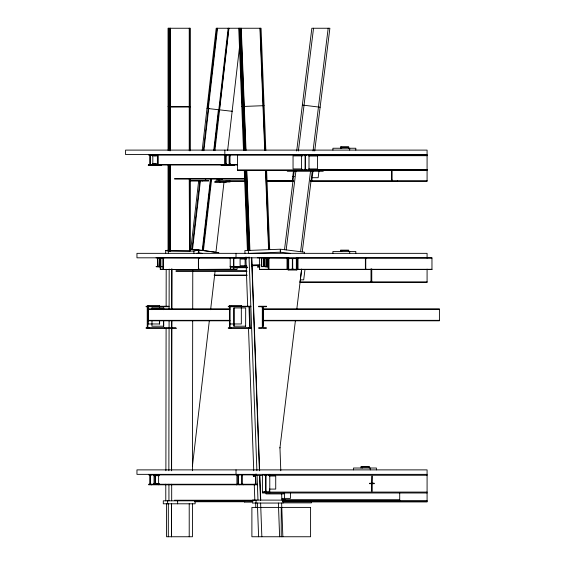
<?xml version="1.0" encoding="UTF-8"?>
<svg xmlns="http://www.w3.org/2000/svg" width="565" height="565" viewBox="0 0 565 565"><rect width="100%" height="100%" fill="white"/><g stroke="black" fill="none" stroke-linecap="round" stroke-linejoin="round"><path stroke-width="0.85" d="M166.576 503.796L166.555 536.75L192.453 536.75L192.453 503.796M168.306 536.75L168.321 503.796M168.935 250.613L168.935 164.472M168.935 150.41L168.928 28.25M170.256 250.895L170.256 164.761M170.256 150.7L170.256 28.25M171.541 536.75L171.548 503.796M189.24 178.83L189.55 250.966L189.55 178.9M189.24 150.707L189.24 28.25M230.209 266.157L230.209 266.666L245.097 266.666L245.097 266.157M230.209 258.608L230.209 258.134M233.514 266.666L233.889 266.108L233.889 266.666L233.889 258.099M245.097 258.608L245.097 258.099L156.032 257.817M255.557 474.353L255.557 474.89L148.651 474.89L148.651 474.353M282.896 500.59L283.129 499.538L285.021 499.509M287.027 258.113L257.358 257.817M308.349 154.577L308.716 155.883L317.481 155.883L317.481 168.928L308.716 168.928L308.349 170.51M165.884 470.73L166.103 328.23M166.138 306.237L166.195 269.293M168.857 470.73L169.09 321.026M169.105 309.578L169.168 269.067M171.456 470.73L171.689 320.927M171.711 309.472L171.774 268.94M171.612 470.73L171.838 320.955M171.859 309.5L171.922 268.968M192.453 470.73L192.686 320.743M192.707 309.472L192.764 270.706M202.277 181.04L202.312 180.447M427.084 269.159L427.084 282.507L299.987 282.507L301.611 269.314M190.765 249.681L198.703 180.616M202.143 150.686L216.204 28.25L261.065 28.25L265.832 150.424M217.002 28.25L207.779 108.48L206.995 108.409L208.188 108.522L203.336 150.693M191.952 249.765L199.897 180.645M209.085 108.664L208.308 108.558L217.539 28.25M192.474 249.843L200.427 180.659M203.873 150.643L208.704 108.593M202.235 250.514L210.47 178.858M213.711 150.643L218.436 109.483M218.832 109.525L228.168 28.25M210.992 178.879L202.75 250.585L199.325 250.337M214.234 150.65L218.959 109.561M219.354 109.596L228.698 28.25M211.656 178.879L203.421 250.599L215.929 252.329L223.966 182.375M214.905 150.65L228.959 28.25M227.617 150.65L239.864 43.985M192.411 466.266L209.29 321.075M210.611 309.705L215.081 271.214M279.936 447.946L295.424 320.503M296.787 309.281L301.675 269.039M293.454 171.131L292.232 181.04L267.323 181.04M284.506 249.709L294.266 170.651M296.696 150.982L311.852 28.25L329.875 28.25L314.726 150.961M286.173 249.914L295.954 170.687M298.384 150.989L313.54 28.25M300.594 251.693L310.595 170.687M313.031 150.989L328.187 28.25M302.261 251.898L312.283 170.722M313.045 170.609L311.703 181.506L427.084 181.506L427.084 150.106L125.585 150.106L125.585 154.577L427.084 154.577M304.302 253.65L304.478 252.174L280.685 249.236L280.318 252.195L249.292 253.41M304.973 269.484L303.695 279.852L300.439 279.852M319.013 170.792L318.159 177.707L311.421 177.707M155.311 155.742L155.672 155.163M154.965 163.85L154.386 164.479M218.874 180.016L218.252 180.687M296.343 269.526L292.712 269.11L292.663 258.982L293.327 258.311M291.71 258.311L292.38 258.982L292.331 269.11L288.701 269.526M205.378 179.783L205.208 180.256M308.998 170.51L308.998 154.577M152.818 164.479L152.818 155.114M229.143 164.479L229.143 155.114M230.004 164.479L230.004 155.114M154.047 484.254L154.047 474.89M241.488 484.254L241.488 474.89M242.35 484.254L242.35 474.89M249.73 327.749L248.974 306.724M255.535 484.205L255.437 476.38M308.942 155.509L427.084 155.559M253.403 474.939L253.395 476.154L253.855 476.38M199.085 269.3L198.393 268.552L198.393 258.819L199.085 258.071M199.226 269.3L198.541 268.552L198.541 258.819L199.226 258.071M265.515 258.099L266.207 258.848L266.207 265.917L265.515 266.666L264.427 266.666L263.912 266.108L263.912 258.657L264.427 258.099M264.568 266.666L264.053 266.108L264.053 258.657L264.568 258.099M263.219 266.666L263.883 266.108M265.373 266.666L266.066 265.917L266.066 258.848L265.373 258.099M305.453 155.834L306.195 155.085M304.33 169.811L305.079 169.069M288.701 259.06L289.45 258.311M292.663 259.06L293.405 258.311M291.639 269.526L292.38 268.778M295.594 269.526L296.343 268.778M265.995 475.751L266.737 475.01M264.872 491.776L265.621 491.034M155.693 474.939L155.333 475.518L155.693 484.205M249.624 306.724L250.288 327.799M226.191 155.114L226.191 164.479M225.569 164.479L225.569 155.114M154.895 163.709L154.754 164.479M147.889 306.724L147.889 327.799M147.239 327.799L147.239 306.724M230.096 306.724L230.096 327.799M229.447 327.799L229.63 305.707M150.389 474.89L150.389 484.254M149.767 484.254L149.767 474.89M238.543 474.89L238.543 484.254M237.914 484.254L237.914 474.89M150.375 155.114L150.375 164.479M149.746 164.479L149.746 155.114M253.904 474.918L253.607 476.274L255.585 476.38L256.072 484.254M158.214 258.099L157.847 258.608L158.214 266.666M157.345 266.666L157.713 266.157L157.345 258.099M162.656 269.3L163.059 268.763L163.059 258.608L162.656 258.071M163.603 258.071L163.2 258.608L163.2 268.763L163.603 269.3M165.686 253.508L165.686 250.535L168.306 251.121L193.887 251.121L198.809 249.907L218.846 252.661L215.364 252.407M196.309 253.494L198.732 252.901L198.809 249.907L190.257 249.214L198.781 249.885L198.654 252.88L202.115 253.353M154.407 484.254L154.994 483.626L154.994 475.518L154.407 474.89M301.809 155.883L302.183 154.577M305.962 155.085L305.453 155.601L305.453 169.302L305.962 169.811L308.349 169.811M263.361 306.724L262.697 307.388L262.697 327.135L263.106 327.749L266.39 327.799L266.39 328.258L258.636 328.258L258.636 327.799L261.913 327.749L262.322 327.135L262.322 307.388L261.659 306.724M266.645 475.01L265.995 475.659L265.995 491.126L266.398 491.727L269.208 491.776M233.02 269.3L233.599 268.763L233.514 258.099M259.533 266.623L257.358 266.948L259.971 266.948M165.686 250.535L168.222 250.267M168.052 164.457L168.052 250.599L170.566 250.959L170.566 164.832M244.08 150.396L242.668 106.488M241.799 106.524L264.081 105.655M251.411 265.041L259.985 264.703M251.439 265.783L260.013 265.451M283.107 501.438L284.873 501.43L282.514 501.466M282.888 500.131L284.647 500.131L252.414 500.074M283.016 500.364L284.788 500.385M189.24 106.764L169.761 106.827L168.052 106.439L170.566 106.827L168.928 106.46M169.761 106.827L190.363 106.834M340.455 146.971L348.739 146.971M237.681 155.114L148.623 155.114L148.623 154.577M302.183 155.085L308.349 155.085M237.54 155.198L301.526 155.198M308.998 155.198L427.084 155.269M308.907 155.693L427.084 155.693M152.536 155.862L153.398 155.862M226.254 155.883L224.58 155.883L224.58 163.709L226.254 163.709M229.425 155.862L230.287 155.862M302.96 155.883L293.051 155.883L293.051 168.928L301.809 168.928L302.183 170.51M152.536 163.73L153.398 163.73M229.425 163.73L230.287 163.73M237.498 164.479L148.623 164.479L148.623 165.015M237.512 165.015L148.284 165.015L148.284 165.383L161.632 165.383L161.632 165.015M308.977 169.585L427.084 169.585M237.54 169.888L301.526 169.888M302.183 169.811L304.563 169.811L305.079 169.302L305.079 155.601L304.563 155.085M308.998 169.888L427.084 169.888M302.183 170.326L308.349 170.326M427.084 170.51L237.54 170.51L237.54 154.577M287.274 170.694L323.251 170.694M292.811 176.379L294.506 176.379M174.599 178.533L244.913 178.533M217.25 178.971L216.678 178.971L222.603 178.992L221.911 178.992M174.599 179.084L244.92 179.084M391.651 179.938L392.025 179.938M190.405 180.447L208.655 180.447L208.612 181.04L190.137 181.04M267.302 180.447L292.303 180.447M245.09 180.687L215.964 180.687L215.964 181.506M267.16 180.687L293.638 180.687M310.383 180.652L427.084 180.687M225.626 181.224L230.019 181.224M310.39 181.414L397.52 181.414L397.52 180.913M245.203 181.506L214.827 181.506L214.799 182.439L226.014 182.439L226.014 181.506M267.146 181.506L293.638 181.506M226 181.972L230.019 181.972L230.019 181.04M340.455 250.21L348.739 250.21M168.052 250.599L190.363 250.966L190.363 178.9M163.907 257.958L159.591 257.958L159.591 266.807L160.128 266.807L160.128 257.958M265.536 257.958L268.1 257.958L268.1 266.807L265.536 266.807M287.027 257.958L287.769 257.958L287.769 269.413L287.027 269.413M288.701 257.958L287.959 257.958L287.959 269.879L288.701 269.879M296.343 257.958L297.084 257.958L297.084 269.879L296.343 269.879M298.016 257.958L297.275 257.958L297.275 269.413L298.016 269.413M298.016 258.071L431.964 258.071M288.701 258.311L296.343 258.311M163.68 258.558L160.651 258.558L160.651 266.758M265.818 258.558L267.987 258.558L267.987 266.758L265.818 266.758M233.514 258.657L233.889 258.657M263.219 258.099L264.053 258.657M365.386 258.819L365.76 258.819M246.566 259.024L240.104 259.024L240.104 265.705L246.785 265.705M264.053 266.108L263.735 258.657M160.361 266.666L156.032 266.666L160.361 266.948M160.517 266.666L163.68 266.758M263.361 266.666L261.588 266.666L261.588 258.099M236.219 266.807L230.351 266.807L230.351 269.413L237.053 269.413L237.053 267.655M245.097 266.948L230.209 266.948L230.209 257.817M235.407 267.04L245.097 267.04M235.407 267.132L247.668 267.132L247.668 267.69L235.407 267.69L235.407 266.948M365.386 268.552L365.76 268.552M259.406 269.3L287.027 269.3M298.016 269.3L431.964 269.3M165.453 269.413L160.262 269.413L160.262 257.958M265.705 269.413L268.961 269.413L268.961 257.958L268.276 257.958L268.276 269.413M175.99 270.805L246.51 270.805M175.99 271.235L247.06 271.235M214.206 275.049L247.018 275.049M214.206 275.423L247.018 275.423M371.014 281.123L371.763 281.123M300.064 281.871L427.084 281.871M168.886 306.265L146.081 306.265L146.081 306.724L168.886 306.724M151.929 307.946L163.709 307.946L163.709 309.684L163.638 307.946M262.697 307.946L263.445 307.946L263.445 326.203L262.697 326.203M147.917 308.878L229.92 308.878M263.445 308.878L439.415 308.878L439.415 320.8L263.445 320.8M229.849 309.345L148.348 309.345L148.348 320.334L229.849 320.334M263.445 309.345L439.415 309.345M263.445 320.334L439.415 320.334M147.917 320.8L229.92 320.8M163.638 326.203L163.638 320.991L163.709 326.203L151.929 326.203L151.999 320.991M245.697 326.203L233.924 326.203L233.924 307.946L245.697 307.946L245.627 326.203M175.786 327.799L146.081 327.799L146.081 328.258L176.654 328.258M361.049 466.747L369.333 466.747M427.084 474.353L136.956 474.353L136.963 469.882L427.084 469.882L427.084 501.932L312.155 501.932L312.155 501.565M262.407 475.01L269.208 475.01M269.773 475.264L427.084 475.264M253.141 475.476L262.16 475.476M268.262 475.476L270.006 475.476M153.765 475.638L154.626 475.638M159.478 475.659L155.262 475.659L155.121 474.89M238.592 475.659L236.919 475.659L236.919 483.485L238.592 483.485M241.771 475.638L242.632 475.638M153.765 483.506L154.626 483.506M159.478 483.485L155.262 483.485L155.121 484.254M241.771 483.506L242.632 483.506M262.407 491.776L265.218 491.727L265.621 491.126L265.621 475.659L264.971 475.01M269.773 492.08L427.084 492.08M262.407 492.433L269.208 492.433M427.084 492.991L262.407 492.991L262.407 474.353M282.041 498.394L290.438 498.394L290.438 493.174M282.839 499.884L399.709 499.933M174.43 500.23L254.999 500.23M284.591 500.195L399.709 500.195M282.352 500.534L284.117 500.534M282.578 500.583L427.084 500.625M194.706 500.731L244.567 500.731M253.247 500.816L163.292 500.816L163.292 503.796L195.116 503.796L195.08 500.816M244.384 500.908L252.943 501M310.997 501.466L396.891 501.466M284.583 501.565L427.084 501.565M284.583 501.656L311.414 501.656M194.706 501.748L244.723 501.748M282.514 501.748L311.414 501.748M252.725 502.123L244.384 502.123L244.384 500.816M283.093 502.864L311.414 502.864L311.414 501.565M252.414 503.055L283.093 503.055L283.093 500.074M283.15 500.173L284.908 500.173M283.107 500.597L284.873 500.604M193.329 249.899L195.045 250.027M208.308 108.558L232.137 111.298L231.339 111.22M302.367 105.034L320.122 107.223M290.516 253.452L280.318 252.195L280.205 249.214L244.878 250.599L244.991 253.579M234.383 269.3L233.804 268.763L233.804 266.228M154.386 155.114L154.965 155.742M206.133 180.447L205.702 179.783M154.895 155.883L154.754 155.114M229.447 306.724L229.701 307.388M219.771 180.638L219.389 180.016M155.672 164.429L155.311 163.85M304.33 155.085L305.079 155.834M305.453 169.069L306.195 169.811M295.594 258.311L296.343 259.06M291.639 258.311L292.38 259.06M292.663 268.778L293.405 269.526M288.701 268.778L289.45 269.526M264.872 475.01L265.621 475.751M265.995 491.034L266.737 491.776M263.361 258.099L263.883 258.657M266.616 170.616L269.703 249.624M260.26 28.25L265.02 150.459M265.811 170.651L268.891 249.659M259.942 28.25L264.717 150.467M265.501 170.658L268.587 249.666M241.255 28.25L246.015 150.318M246.806 170.51L249.921 250.401M240.951 28.25L245.711 150.332M246.495 170.524L249.61 250.415M240.45 28.25L245.21 150.354M246.001 170.545L249.116 250.429M239.617 28.25L244.384 150.382M245.175 170.574L248.43 253.445M239.313 28.25L242.371 106.503M244.864 170.588L247.979 250.479M238.741 28.25L243.508 150.417M244.299 170.609L247.413 250.5M257.372 503.055L258.615 536.75M280.798 470.751L279.965 448.094A3.729 3.729 0 0 1 279.986 447.508M281.653 493.923L281.879 500.074M281.617 503.055L282.853 536.75M278.39 503.055L279.626 536.75M251.799 257.725L259.653 470.73M259.829 475.476L260.733 500.074M251.566 257.732L259.413 470.73M259.589 475.476L260.5 500.074M260.613 503.055L261.849 536.75M249.017 256.948L256.898 470.73M257.075 475.476L257.979 500.074M255.655 503.055L255.818 507.37M245.867 257.061L247.682 306.301M248.494 328.286L253.749 470.73M254.243 484.254L254.829 500.074M254.328 484.254L254.349 484.791M247.802 306.265L247.816 306.724M248.48 327.799L248.494 328.258M171.682 484.212L171.689 500.816M168.928 484.212L168.942 500.816M165.778 484.212L165.785 500.816M427.084 258.036L427.084 253.346L136.956 253.346L136.963 257.817L431.964 257.817L431.964 269.554L298.016 269.554L298.016 257.817M399.709 492.97L399.709 501.565M392.025 170.242L392.025 180.687M391.651 170.242L391.651 180.687M376.417 469.882L376.417 468.018L353.506 468.018L353.506 469.882M372.088 483.675L372.088 491.338L371.714 491.338L371.714 483.675M371.763 268.848L371.763 281.871M371.014 268.848L371.014 281.871M370.301 468.018L370.301 469.882M369.333 468.018L369.333 466.895L361.049 466.895L361.049 468.018M365.76 258.071L365.76 269.3M365.386 258.071L365.386 269.3M362.306 466.895L362.306 468.018M355.816 150.106L355.816 148.242L332.912 148.242L332.912 150.106M355.816 253.346L355.816 251.474L332.912 251.474L332.912 253.346M349.707 148.242L349.707 150.106M349.707 251.474L349.707 253.346M348.739 148.242L348.739 147.119L340.455 147.119L340.455 148.242M348.739 251.474L348.739 250.352L340.455 250.352L340.455 251.474M341.705 147.119L341.705 148.242M341.705 250.352L341.705 251.474M323.251 170.51L323.251 171.16L287.274 171.16L287.274 170.51M301.526 154.577L301.526 170.51M296.343 257.817L296.343 270.021L288.701 270.021L288.701 257.817M287.027 257.817L287.027 269.554L259.406 269.554L259.406 257.817M284.591 493.09L284.583 501.748M284.329 499.933L284.329 501.565M283.559 492.991L283.559 493.923L265.995 493.923L265.995 492.991M281.236 507.405L281.236 536.75M269.773 474.353L269.773 492.991M269.208 474.353L269.434 476.005L275.727 476.034L275.727 489.078L269.434 489.106L269.208 492.991M267.817 258.558L267.817 266.758M267.415 257.958L267.415 266.807M262.88 307.946L262.88 326.203M261.729 258.099L261.729 266.666M256.051 473.979L256.051 475.476M256.051 500.074L256.051 503.055M247.329 257.259L247.329 257.817M246.884 267.132L246.884 267.69M246.545 257.259L246.545 257.817M246.495 267.132L246.495 267.69M246.149 257.259L246.149 257.817M245.097 257.817L245.097 267.132M243.473 484.254L243.473 484.791M239.652 474.353L239.652 474.89M239.652 484.254L239.652 484.791M236.799 474.353L236.799 474.89M236.799 484.254L236.799 484.791M236.587 474.353L236.587 474.89M236.587 484.254L236.587 484.791M236.015 253.346L236.015 257.817M236.015 469.882L236.015 474.353M235.407 257.259L235.407 257.817M234.539 165.015L234.539 165.383L221.19 165.383L221.19 165.015M233.995 307.946L233.995 326.203M231.255 306.265L231.255 306.724M231.255 327.799L231.255 328.258M231.191 165.383L221.473 165.383M227.307 154.577L227.307 155.114M227.307 164.479L227.307 165.015M226.961 165.015L226.961 165.383M224.842 150.106L224.842 154.577M224.453 154.577L224.453 155.114M224.453 164.479L224.453 165.015M224.241 154.577L224.241 155.114M224.241 164.479L224.241 165.015M219.813 181.506L219.813 182.439M193.887 251.121L193.887 253.346M190.363 150.777L190.363 28.25L168.052 28.25L168.052 150.389M189.55 28.25L189.55 150.777M189.219 503.796L189.219 536.75M177.636 500.816L177.636 503.796M171.456 503.796L171.456 536.75M170.566 28.25L170.566 150.77M169.761 28.25L169.761 150.77M169.768 164.479L169.761 250.959M168.624 28.25L168.624 150.339M168.624 164.401L168.624 250.542M168.306 251.121L168.306 253.346M167.628 500.816L167.628 503.796M164.472 306.265L164.472 306.724M164.472 327.799L164.472 328.258M161.35 165.383L151.533 165.383M160.799 257.958L160.799 269.413M159.627 309.189L159.627 305.707L147.705 305.707L147.705 323.971L159.627 323.971L159.627 320.489M159.415 305.707L159.415 309.189M159.415 320.489L159.415 323.971M158.617 475.659L158.617 483.485M158.603 484.254L158.603 484.791M157.388 155.883L157.388 163.709M154.061 165.015L154.061 165.383M153.892 155.114L154.033 155.883L158.249 155.883L158.249 163.709L154.033 163.709L153.892 164.479M151.999 307.946L151.929 309.684M151.695 154.577L151.695 155.114M151.695 164.479L151.695 165.015M151.717 474.353L151.717 474.89M151.717 484.254L151.717 484.791M151.491 154.577L151.491 155.114M151.491 164.479L151.491 165.015M151.505 474.353L151.505 474.89M151.505 484.254L151.505 484.791M149.047 306.265L149.047 306.724M149.047 327.799L149.047 328.258M147.917 305.707L147.917 323.971M371.763 482.785L371.452 483.245L369.482 483.287L369.482 483.675L374.327 483.675L374.327 483.287L372.081 482.976L372.038 476.013L371.763 482.785M235.923 269.3L161.583 269.554L235.923 269.3M241.333 305.707L229.418 305.707L229.418 323.971L241.333 323.971L241.333 305.707M250.768 306.265L228.288 306.265L228.288 306.724L250.782 306.724L250.768 306.265M266.39 306.265L258.636 306.265L258.636 306.724L266.39 306.724L266.39 306.265M251.446 327.799L228.288 327.799L228.288 328.258L251.46 328.258L251.446 327.799M257.188 484.254L148.651 484.254L148.651 484.791L257.202 484.791L257.188 484.254M310.588 507.405L251.891 507.405L251.891 536.75L310.588 536.75L310.588 507.405"/></g></svg>
